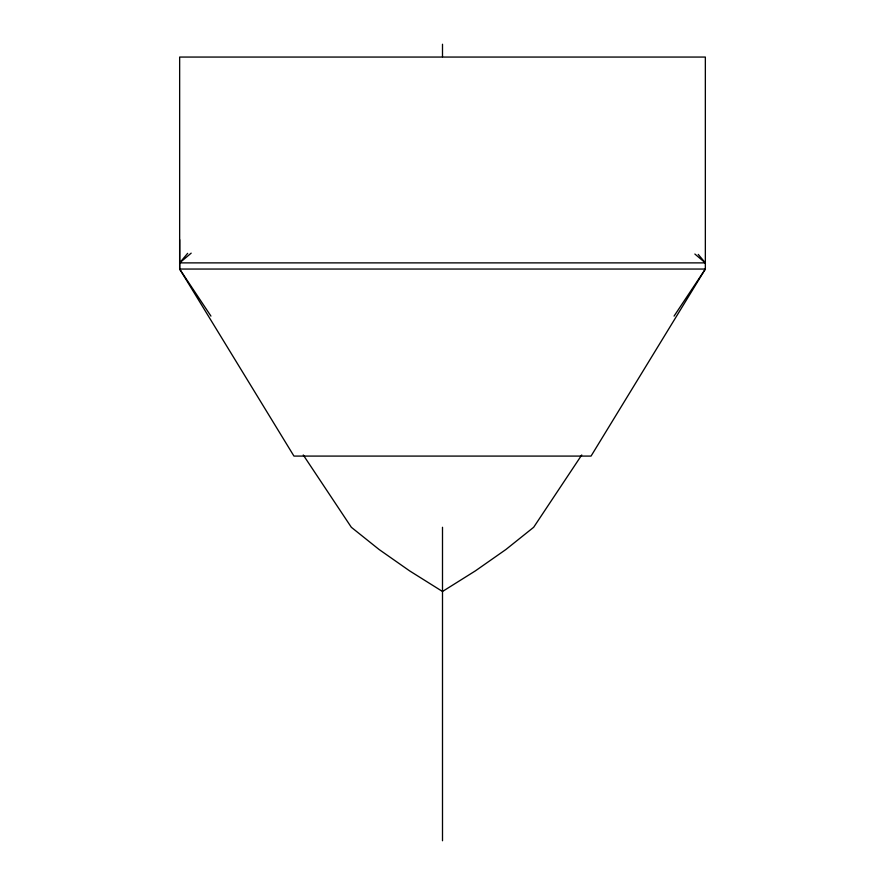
<?xml version="1.0" encoding="UTF-8"?>
<svg xmlns="http://www.w3.org/2000/svg" width="885" height="885" viewBox="0 0 885 885"><rect width="100%" height="100%" fill="white"/><g stroke="black" fill="none" stroke-linecap="round" stroke-linejoin="round"><path stroke-width="1.33" d="M210.94 316.1L179.655 269.051L179.655 57.06L705.345 57.06L705.345 269.051L591.047 456.085L293.953 456.085L179.655 269.051L179.655 239.625M581.744 454.978L533.666 527.283L505.91 549.496L475.378 570.88L442.5 591.479L409.622 570.88L379.09 549.496L351.334 527.283L303.256 454.978M674.06 316.1L705.345 269.051L179.655 269.051M698.243 254.404L705.345 262.878L179.655 262.878L187.653 253.353M179.655 262.878L191.182 253.143M694.869 254.028L705.345 262.878M442.5 44.25L442.5 56.695M442.5 527.283L442.5 840.75"/></g></svg>
